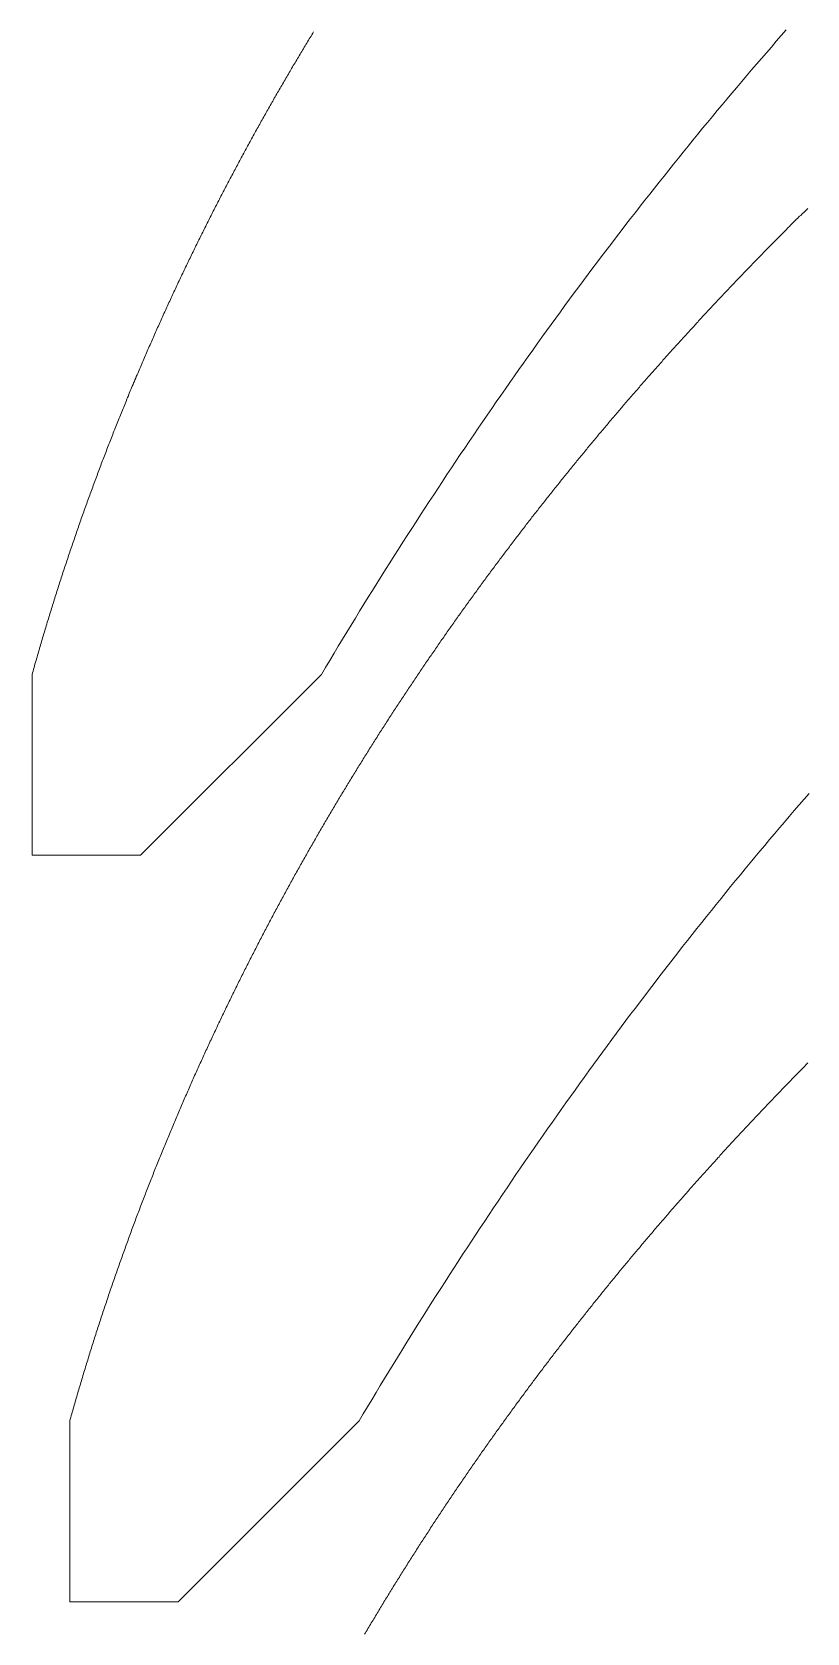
# Model space of a CAD drawing. Header units: millimetres. Extents: x 1128 to 1232, y 1235 to 1365.
# Drawn here: x 1128.25 to 1149.68, y 1277.45 to 1321.74 of the extents above; entities that cross this region are included whole.
import ezdxf

# ---------------------------------------------------------------- set-up
doc = ezdxf.new("R2010")
doc.units = ezdxf.units.MM

msp = doc.modelspace()

# ---------------------------------------------------------------- linework, layer by layer
at = {"color": 7, "linetype": 'Continuous', "lineweight": 15}
for points in [[(1136.036, 1321.742), (1136.013, 1321.704), (1135.989, 1321.665), (1135.966, 1321.627), (1135.942, 1321.588), (1135.919, 1321.55), (1135.896, 1321.511), (1135.872, 1321.472), (1135.849, 1321.434), (1135.826, 1321.395), (1135.802, 1321.356), (1135.779, 1321.318), (1135.756, 1321.279), (1135.732, 1321.24), (1135.709, 1321.201), (1135.686, 1321.162), (1135.663, 1321.124), (1135.639, 1321.085), (1135.616, 1321.046), (1135.593, 1321.007), (1135.57, 1320.968), (1135.547, 1320.929), (1135.524, 1320.89), (1135.5, 1320.851), (1135.477, 1320.812), (1135.454, 1320.773), (1135.431, 1320.734), (1135.408, 1320.695), (1135.385, 1320.656), (1135.362, 1320.616), (1135.339, 1320.577), (1135.316, 1320.538), (1135.293, 1320.499), (1135.27, 1320.459), (1135.248, 1320.42), (1135.225, 1320.381), (1135.202, 1320.342), (1135.179, 1320.302), (1135.156, 1320.263), (1135.133, 1320.223), (1135.11, 1320.184), (1135.088, 1320.145), (1135.065, 1320.105), (1135.042, 1320.066), (1135.019, 1320.026), (1134.997, 1319.986), (1134.974, 1319.947), (1134.951, 1319.907), (1134.929, 1319.868), (1134.906, 1319.828), (1134.884, 1319.788), (1134.861, 1319.749), (1134.838, 1319.709), (1134.816, 1319.669), (1134.793, 1319.629), (1134.771, 1319.59), (1134.748, 1319.55), (1134.726, 1319.51), (1134.703, 1319.47), (1134.681, 1319.43), (1134.659, 1319.39), (1134.636, 1319.35), (1134.614, 1319.311), (1134.591, 1319.271), (1134.569, 1319.231), (1134.547, 1319.191), (1134.524, 1319.15), (1134.502, 1319.11), (1134.48, 1319.07), (1134.458, 1319.03), (1134.435, 1318.99), (1134.413, 1318.95), (1134.391, 1318.91), (1134.369, 1318.869), (1134.347, 1318.829), (1134.325, 1318.789), (1134.302, 1318.749), (1134.28, 1318.708), (1134.258, 1318.668), (1134.236, 1318.628), (1134.214, 1318.587), (1134.192, 1318.547), (1134.17, 1318.506), (1134.148, 1318.466), (1134.126, 1318.425), (1134.104, 1318.385), (1134.082, 1318.344), (1134.061, 1318.304), (1134.039, 1318.263), (1134.017, 1318.223), (1133.995, 1318.182), (1133.973, 1318.141), (1133.951, 1318.101), (1133.93, 1318.06), (1133.908, 1318.019), (1133.886, 1317.978), (1133.865, 1317.938), (1133.843, 1317.897), (1133.821, 1317.856), (1133.8, 1317.815), (1133.778, 1317.774), (1133.756, 1317.733), (1133.735, 1317.692), (1133.713, 1317.652), (1133.692, 1317.611), (1133.67, 1317.57), (1133.649, 1317.529), (1133.627, 1317.487), (1133.606, 1317.446), (1133.584, 1317.405), (1133.563, 1317.364), (1133.541, 1317.323), (1133.52, 1317.282), (1133.499, 1317.241), (1133.477, 1317.199), (1133.456, 1317.158), (1133.435, 1317.117), (1133.414, 1317.076), (1133.392, 1317.034), (1133.371, 1316.993), (1133.35, 1316.952), (1133.329, 1316.91), (1133.308, 1316.869), (1133.286, 1316.827), (1133.265, 1316.786), (1133.244, 1316.745), (1133.223, 1316.703), (1133.202, 1316.661), (1133.181, 1316.62), (1133.16, 1316.578), (1133.139, 1316.537), (1133.118, 1316.495), (1133.097, 1316.453), (1133.076, 1316.412), (1133.055, 1316.37), (1133.034, 1316.328), (1133.014, 1316.287), (1132.993, 1316.245), (1132.972, 1316.203), (1132.951, 1316.161), (1132.93, 1316.119), (1132.91, 1316.077), (1132.889, 1316.036), (1132.868, 1315.994), (1132.847, 1315.952), (1132.827, 1315.91), (1132.806, 1315.868), (1132.785, 1315.826), (1132.765, 1315.784), (1132.744, 1315.742), (1132.724, 1315.7), (1132.703, 1315.657), (1132.683, 1315.615), (1132.662, 1315.573), (1132.642, 1315.531), (1132.621, 1315.489), (1132.601, 1315.446), (1132.581, 1315.404), (1132.56, 1315.362), (1132.54, 1315.32), (1132.52, 1315.277), (1132.499, 1315.235), (1132.479, 1315.193), (1132.459, 1315.15), (1132.438, 1315.108), (1132.418, 1315.065), (1132.398, 1315.023), (1132.378, 1314.98), (1132.358, 1314.938), (1132.338, 1314.895), (1132.318, 1314.853), (1132.297, 1314.81), (1132.277, 1314.767), (1132.257, 1314.725), (1132.237, 1314.682), (1132.217, 1314.639), (1132.197, 1314.597), (1132.177, 1314.554), (1132.158, 1314.511), (1132.138, 1314.468), (1132.118, 1314.425), (1132.098, 1314.383), (1132.078, 1314.34), (1132.058, 1314.297), (1132.039, 1314.254), (1132.019, 1314.211), (1131.999, 1314.168), (1131.979, 1314.125), (1131.96, 1314.082), (1131.94, 1314.039), (1131.92, 1313.996), (1131.901, 1313.953), (1131.881, 1313.91), (1131.862, 1313.866), (1131.842, 1313.823), (1131.823, 1313.78), (1131.803, 1313.737), (1131.784, 1313.694), (1131.764, 1313.65), (1131.745, 1313.607), (1131.725, 1313.564), (1131.706, 1313.52), (1131.687, 1313.477), (1131.667, 1313.434), (1131.648, 1313.39), (1131.629, 1313.347), (1131.61, 1313.303), (1131.59, 1313.26), (1131.571, 1313.216), (1131.552, 1313.173), (1131.533, 1313.129), (1131.514, 1313.086), (1131.495, 1313.042), (1131.476, 1312.998), (1131.456, 1312.955), (1131.437, 1312.911), (1131.418, 1312.867), (1131.399, 1312.824), (1131.38, 1312.78), (1131.362, 1312.736), (1131.343, 1312.692), (1131.324, 1312.648), (1131.305, 1312.605), (1131.286, 1312.561), (1131.267, 1312.517), (1131.249, 1312.473), (1131.23, 1312.429), (1131.211, 1312.385), (1131.192, 1312.341), (1131.174, 1312.297), (1131.155, 1312.253), (1131.136, 1312.209), (1131.118, 1312.165), (1131.099, 1312.121), (1131.081, 1312.076), (1131.062, 1312.032), (1131.044, 1311.988), (1131.025, 1311.944), (1131.007, 1311.9), (1130.988, 1311.855), (1130.97, 1311.811), (1130.951, 1311.767), (1130.933, 1311.722), (1130.915, 1311.678), (1130.896, 1311.634), (1130.878, 1311.589), (1130.86, 1311.545), (1130.842, 1311.5), (1130.823, 1311.456), (1130.805, 1311.411), (1130.787, 1311.367), (1130.769, 1311.322), (1130.751, 1311.277), (1130.733, 1311.233), (1130.715, 1311.188), (1130.697, 1311.144), (1130.679, 1311.099), (1130.661, 1311.054), (1130.643, 1311.009), (1130.625, 1310.965), (1130.607, 1310.92), (1130.589, 1310.875), (1130.571, 1310.83), (1130.554, 1310.785), (1130.536, 1310.74), (1130.518, 1310.695), (1130.5, 1310.65), (1130.483, 1310.606), (1130.465, 1310.561), (1130.447, 1310.516), (1130.43, 1310.47), (1130.412, 1310.425), (1130.394, 1310.38), (1130.377, 1310.335), (1130.359, 1310.29), (1130.342, 1310.245), (1130.324, 1310.2), (1130.307, 1310.154), (1130.29, 1310.109), (1130.272, 1310.064), (1130.255, 1310.019), (1130.237, 1309.973), (1130.22, 1309.928), (1130.203, 1309.883), (1130.186, 1309.837), (1130.168, 1309.792), (1130.151, 1309.746), (1130.134, 1309.701), (1130.117, 1309.655), (1130.1, 1309.61), (1130.083, 1309.564), (1130.066, 1309.519), (1130.049, 1309.473), (1130.032, 1309.428), (1130.015, 1309.382), (1129.998, 1309.336), (1129.981, 1309.291), (1129.964, 1309.245), (1129.947, 1309.199), (1129.93, 1309.153), (1129.913, 1309.108), (1129.896, 1309.062), (1129.88, 1309.016), (1129.863, 1308.97), (1129.846, 1308.924), (1129.83, 1308.878), (1129.813, 1308.832), (1129.796, 1308.786), (1129.78, 1308.74), (1129.763, 1308.694), (1129.747, 1308.648), (1129.73, 1308.602), (1129.714, 1308.556), (1129.697, 1308.51), (1129.681, 1308.464), (1129.664, 1308.418), (1129.648, 1308.372), (1129.632, 1308.326), (1129.615, 1308.279), (1129.599, 1308.233), (1129.583, 1308.187), (1129.566, 1308.14), (1129.55, 1308.094), (1129.534, 1308.048), (1129.518, 1308.001), (1129.502, 1307.955), (1129.486, 1307.908), (1129.47, 1307.862), (1129.454, 1307.816), (1129.438, 1307.769), (1129.422, 1307.723), (1129.406, 1307.676), (1129.39, 1307.629), (1129.374, 1307.583), (1129.358, 1307.536), (1129.342, 1307.489), (1129.326, 1307.443), (1129.311, 1307.396), (1129.295, 1307.349), (1129.279, 1307.303), (1129.263, 1307.256), (1129.248, 1307.209), (1129.232, 1307.162), (1129.217, 1307.115), (1129.201, 1307.068), (1129.185, 1307.022), (1129.17, 1306.975), (1129.154, 1306.928), (1129.139, 1306.881), (1129.124, 1306.834), (1129.108, 1306.787), (1129.093, 1306.74), (1129.077, 1306.692), (1129.062, 1306.645), (1129.047, 1306.598), (1129.032, 1306.551), (1129.016, 1306.504), (1129.001, 1306.457), (1128.986, 1306.409), (1128.971, 1306.362), (1128.956, 1306.315), (1128.941, 1306.268), (1128.926, 1306.22), (1128.911, 1306.173), (1128.896, 1306.125), (1128.881, 1306.078), (1128.866, 1306.031), (1128.851, 1305.983), (1128.836, 1305.936), (1128.821, 1305.888), (1128.806, 1305.841), (1128.791, 1305.793), (1128.777, 1305.746), (1128.762, 1305.698), (1128.747, 1305.65), (1128.733, 1305.603), (1128.718, 1305.555), (1128.703, 1305.507), (1128.689, 1305.459), (1128.674, 1305.412), (1128.66, 1305.364), (1128.645, 1305.316), (1128.631, 1305.268), (1128.616, 1305.22), (1128.602, 1305.173), (1128.588, 1305.125), (1128.573, 1305.077), (1128.559, 1305.029), (1128.545, 1304.981), (1128.531, 1304.933), (1128.516, 1304.885), (1128.502, 1304.837), (1128.488, 1304.789), (1128.474, 1304.74), (1128.46, 1304.692), (1128.446, 1304.644), (1128.432, 1304.596), (1128.418, 1304.548), (1128.404, 1304.5), (1128.39, 1304.451), (1128.376, 1304.403), (1128.362, 1304.355), (1128.348, 1304.306), (1128.334, 1304.258), (1128.321, 1304.21), (1128.307, 1304.161), (1128.293, 1304.113), (1128.28, 1304.064), (1128.266, 1304.016), (1128.252, 1303.967), (1128.252, 1298.967), (1131.252, 1298.967), (1136.252, 1303.967), (1136.369, 1304.163), (1136.486, 1304.359), (1136.603, 1304.555), (1136.721, 1304.75), (1136.838, 1304.944), (1136.956, 1305.138), (1137.074, 1305.332), (1137.193, 1305.526), (1137.311, 1305.719), (1137.43, 1305.911), (1137.549, 1306.103), (1137.668, 1306.295), (1137.787, 1306.487), (1137.907, 1306.678), (1138.027, 1306.868), (1138.147, 1307.059), (1138.267, 1307.249), (1138.387, 1307.438), (1138.508, 1307.627), (1138.629, 1307.816), (1138.75, 1308.004), (1138.871, 1308.192), (1138.992, 1308.38), (1139.114, 1308.567), (1139.236, 1308.754), (1139.358, 1308.94), (1139.48, 1309.126), (1139.602, 1309.311), (1139.725, 1309.497), (1139.848, 1309.681), (1139.971, 1309.866), (1140.094, 1310.05), (1140.218, 1310.233), (1140.342, 1310.417), (1140.466, 1310.599), (1140.59, 1310.782), (1140.714, 1310.964), (1140.839, 1311.146), (1140.963, 1311.327), (1141.088, 1311.508), (1141.214, 1311.688), (1141.339, 1311.868), (1141.465, 1312.048), (1141.59, 1312.227), (1141.716, 1312.406), (1141.843, 1312.584), (1141.969, 1312.763), (1142.096, 1312.94), (1142.222, 1313.118), (1142.35, 1313.295), (1142.477, 1313.471), (1142.604, 1313.647), (1142.732, 1313.823), (1142.86, 1313.998), (1142.988, 1314.173), (1143.116, 1314.348), (1143.245, 1314.522), (1143.374, 1314.696), (1143.502, 1314.869), (1143.632, 1315.042), (1143.761, 1315.215), (1143.891, 1315.387), (1144.02, 1315.559), (1144.15, 1315.73), (1144.281, 1315.901), (1144.411, 1316.072), (1144.542, 1316.242), (1144.672, 1316.412), (1144.803, 1316.582), (1144.935, 1316.751), (1145.066, 1316.919), (1145.198, 1317.088), (1145.33, 1317.255), (1145.462, 1317.423), (1145.594, 1317.59), (1145.726, 1317.757), (1145.859, 1317.923), (1145.992, 1318.089), (1146.125, 1318.255), (1146.258, 1318.42), (1146.392, 1318.585), (1146.526, 1318.749), (1146.66, 1318.913), (1146.794, 1319.076), (1146.928, 1319.24), (1147.063, 1319.402), (1147.198, 1319.565), (1147.333, 1319.727), (1147.468, 1319.888), (1147.603, 1320.05), (1147.739, 1320.21), (1147.875, 1320.371), (1148.011, 1320.531), (1148.147, 1320.691), (1148.283, 1320.85), (1148.42, 1321.009), (1148.557, 1321.167), (1148.694, 1321.325), (1148.831, 1321.483), (1148.969, 1321.64), (1149.107, 1321.797)], [(1149.699, 1316.861), (1149.671, 1316.834), (1149.644, 1316.806), (1149.616, 1316.779), (1149.588, 1316.751), (1149.56, 1316.724), (1149.533, 1316.697), (1149.505, 1316.669), (1149.477, 1316.642), (1149.449, 1316.614), (1149.422, 1316.587), (1149.394, 1316.559), (1149.366, 1316.531), (1149.338, 1316.504), (1149.311, 1316.476), (1149.283, 1316.449), (1149.255, 1316.421), (1149.227, 1316.393), (1149.2, 1316.365), (1149.172, 1316.338), (1149.144, 1316.31), (1149.116, 1316.282), (1149.089, 1316.254), (1149.061, 1316.226), (1149.033, 1316.199), (1149.005, 1316.171), (1148.978, 1316.143), (1148.95, 1316.115), (1148.922, 1316.087), (1148.895, 1316.059), (1148.867, 1316.031), (1148.839, 1316.003), (1148.811, 1315.975), (1148.784, 1315.947), (1148.756, 1315.919), (1148.728, 1315.891), (1148.701, 1315.863), (1148.673, 1315.834), (1148.645, 1315.806), (1148.617, 1315.778), (1148.59, 1315.75), (1148.562, 1315.722), (1148.534, 1315.693), (1148.507, 1315.665), (1148.479, 1315.637), (1148.451, 1315.608), (1148.423, 1315.58), (1148.396, 1315.552), (1148.368, 1315.523), (1148.34, 1315.495), (1148.313, 1315.466), (1148.285, 1315.438), (1148.257, 1315.409), (1148.23, 1315.381), (1148.202, 1315.352), (1148.174, 1315.324), (1148.147, 1315.295), (1148.119, 1315.267), (1148.091, 1315.238), (1148.064, 1315.209), (1148.036, 1315.181), (1148.008, 1315.152), (1147.981, 1315.123), (1147.953, 1315.094), (1147.925, 1315.066), (1147.898, 1315.037), (1147.87, 1315.008), (1147.842, 1314.979), (1147.815, 1314.95), (1147.787, 1314.922), (1147.759, 1314.893), (1147.732, 1314.864), (1147.704, 1314.835), (1147.677, 1314.806), (1147.649, 1314.777), (1147.621, 1314.748), (1147.594, 1314.719), (1147.566, 1314.69), (1147.539, 1314.661), (1147.511, 1314.631), (1147.483, 1314.602), (1147.456, 1314.573), (1147.428, 1314.544), (1147.401, 1314.515), (1147.373, 1314.486), (1147.345, 1314.456), (1147.318, 1314.427), (1147.29, 1314.398), (1147.263, 1314.369), (1147.235, 1314.339), (1147.207, 1314.31), (1147.18, 1314.28), (1147.152, 1314.251), (1147.125, 1314.222), (1147.097, 1314.192), (1147.07, 1314.163), (1147.042, 1314.133), (1147.015, 1314.104), (1146.987, 1314.074), (1146.96, 1314.045), (1146.932, 1314.015), (1146.905, 1313.985), (1146.877, 1313.956), (1146.849, 1313.926), (1146.822, 1313.896), (1146.794, 1313.867), (1146.767, 1313.837), (1146.739, 1313.807), (1146.712, 1313.778), (1146.684, 1313.748), (1146.657, 1313.718), (1146.629, 1313.688), (1146.602, 1313.658), (1146.575, 1313.628), (1146.547, 1313.598), (1146.52, 1313.569), (1146.492, 1313.539), (1146.465, 1313.509), (1146.437, 1313.479), (1146.41, 1313.449), (1146.382, 1313.419), (1146.355, 1313.388), (1146.327, 1313.358), (1146.3, 1313.328), (1146.273, 1313.298), (1146.245, 1313.268), (1146.218, 1313.238), (1146.19, 1313.208), (1146.163, 1313.177), (1146.136, 1313.147), (1146.108, 1313.117), (1146.081, 1313.087), (1146.053, 1313.056), (1146.026, 1313.026), (1145.999, 1312.996), (1145.971, 1312.965), (1145.944, 1312.935), (1145.917, 1312.904), (1145.889, 1312.874), (1145.862, 1312.843), (1145.835, 1312.813), (1145.807, 1312.782), (1145.78, 1312.752), (1145.753, 1312.721), (1145.725, 1312.691), (1145.698, 1312.66), (1145.671, 1312.629), (1145.643, 1312.599), (1145.616, 1312.568), (1145.589, 1312.537), (1145.561, 1312.507), (1145.534, 1312.476), (1145.507, 1312.445), (1145.48, 1312.414), (1145.452, 1312.384), (1145.425, 1312.353), (1145.398, 1312.322), (1145.371, 1312.291), (1145.343, 1312.26), (1145.316, 1312.229), (1145.289, 1312.198), (1145.262, 1312.167), (1145.235, 1312.136), (1145.207, 1312.105), (1145.18, 1312.074), (1145.153, 1312.043), (1145.126, 1312.012), (1145.099, 1311.981), (1145.071, 1311.95), (1145.044, 1311.919), (1145.017, 1311.887), (1144.99, 1311.856), (1144.963, 1311.825), (1144.936, 1311.794), (1144.908, 1311.762), (1144.881, 1311.731), (1144.854, 1311.7), (1144.827, 1311.668), (1144.8, 1311.637), (1144.773, 1311.606), (1144.746, 1311.574), (1144.719, 1311.543), (1144.692, 1311.511), (1144.665, 1311.48), (1144.638, 1311.448), (1144.61, 1311.417), (1144.583, 1311.385), (1144.556, 1311.354), (1144.529, 1311.322), (1144.502, 1311.29), (1144.475, 1311.259), (1144.448, 1311.227), (1144.421, 1311.195), (1144.394, 1311.164), (1144.367, 1311.132), (1144.34, 1311.1), (1144.313, 1311.068), (1144.286, 1311.037), (1144.259, 1311.005), (1144.232, 1310.973), (1144.205, 1310.941), (1144.178, 1310.909), (1144.152, 1310.877), (1144.125, 1310.845), (1144.098, 1310.813), (1144.071, 1310.781), (1144.044, 1310.749), (1144.017, 1310.717), (1143.99, 1310.685), (1143.963, 1310.653), (1143.936, 1310.621), (1143.909, 1310.589), (1143.883, 1310.557), (1143.856, 1310.525), (1143.829, 1310.492), (1143.802, 1310.46), (1143.775, 1310.428), (1143.748, 1310.396), (1143.722, 1310.363), (1143.695, 1310.331), (1143.668, 1310.299), (1143.641, 1310.266), (1143.614, 1310.234), (1143.588, 1310.201), (1143.561, 1310.169), (1143.534, 1310.137), (1143.507, 1310.104), (1143.481, 1310.072), (1143.454, 1310.039), (1143.427, 1310.007), (1143.4, 1309.974), (1143.374, 1309.941), (1143.347, 1309.909), (1143.32, 1309.876), (1143.294, 1309.843), (1143.267, 1309.811), (1143.24, 1309.778), (1143.214, 1309.745), (1143.187, 1309.713), (1143.16, 1309.68), (1143.134, 1309.647), (1143.107, 1309.614), (1143.081, 1309.581), (1143.054, 1309.548), (1143.027, 1309.516), (1143.001, 1309.483), (1142.974, 1309.45), (1142.948, 1309.417), (1142.921, 1309.384), (1142.895, 1309.351), (1142.868, 1309.318), (1142.842, 1309.285), (1142.815, 1309.251), (1142.788, 1309.218), (1142.762, 1309.185), (1142.735, 1309.152), (1142.709, 1309.119), (1142.683, 1309.086), (1142.656, 1309.053), (1142.63, 1309.019), (1142.603, 1308.986), (1142.577, 1308.953), (1142.55, 1308.919), (1142.524, 1308.886), (1142.498, 1308.853), (1142.471, 1308.819), (1142.445, 1308.786), (1142.418, 1308.752), (1142.392, 1308.719), (1142.366, 1308.686), (1142.339, 1308.652), (1142.313, 1308.618), (1142.287, 1308.585), (1142.26, 1308.551), (1142.234, 1308.518), (1142.208, 1308.484), (1142.181, 1308.451), (1142.155, 1308.417), (1142.129, 1308.383), (1142.103, 1308.349), (1142.076, 1308.316), (1142.05, 1308.282), (1142.024, 1308.248), (1141.998, 1308.214), (1141.972, 1308.181), (1141.945, 1308.147), (1141.919, 1308.113), (1141.893, 1308.079), (1141.867, 1308.045), (1141.841, 1308.011), (1141.815, 1307.977), (1141.788, 1307.943), (1141.762, 1307.909), (1141.736, 1307.875), (1141.71, 1307.841), (1141.684, 1307.807), (1141.658, 1307.773), (1141.632, 1307.739), (1141.606, 1307.704), (1141.58, 1307.67), (1141.554, 1307.636), (1141.528, 1307.602), (1141.502, 1307.568), (1141.476, 1307.533), (1141.45, 1307.499), (1141.424, 1307.465), (1141.398, 1307.43), (1141.372, 1307.396), (1141.346, 1307.362), (1141.32, 1307.327), (1141.294, 1307.293), (1141.268, 1307.258), (1141.242, 1307.224), (1141.216, 1307.189), (1141.19, 1307.155), (1141.165, 1307.12), (1141.139, 1307.086), (1141.113, 1307.051), (1141.087, 1307.016), (1141.061, 1306.982), (1141.035, 1306.947), (1141.01, 1306.912), (1140.984, 1306.878), (1140.958, 1306.843), (1140.932, 1306.808), (1140.907, 1306.773), (1140.881, 1306.739), (1140.855, 1306.704), (1140.829, 1306.669), (1140.804, 1306.634), (1140.778, 1306.599), (1140.752, 1306.564), (1140.727, 1306.529), (1140.701, 1306.494), (1140.675, 1306.459), (1140.65, 1306.424), (1140.624, 1306.389), (1140.599, 1306.354), (1140.573, 1306.319), (1140.547, 1306.284), (1140.522, 1306.249), (1140.496, 1306.214), (1140.471, 1306.178), (1140.445, 1306.143), (1140.42, 1306.108), (1140.394, 1306.073), (1140.369, 1306.037), (1140.343, 1306.002), (1140.318, 1305.967), (1140.292, 1305.931), (1140.267, 1305.896), (1140.241, 1305.861), (1140.216, 1305.825), (1140.191, 1305.79), (1140.165, 1305.754), (1140.14, 1305.719), (1140.114, 1305.683), (1140.089, 1305.648), (1140.064, 1305.612), (1140.038, 1305.577), (1140.013, 1305.541), (1139.988, 1305.505), (1139.962, 1305.47), (1139.937, 1305.434), (1139.912, 1305.398), (1139.887, 1305.363), (1139.861, 1305.327), (1139.836, 1305.291), (1139.811, 1305.255), (1139.786, 1305.219), (1139.761, 1305.184), (1139.735, 1305.148), (1139.71, 1305.112), (1139.685, 1305.076), (1139.66, 1305.04), (1139.635, 1305.004), (1139.61, 1304.968), (1139.585, 1304.932), (1139.56, 1304.896), (1139.535, 1304.86), (1139.51, 1304.824), (1139.485, 1304.788), (1139.459, 1304.751), (1139.434, 1304.715), (1139.409, 1304.679), (1139.385, 1304.643), (1139.36, 1304.607), (1139.335, 1304.57), (1139.31, 1304.534), (1139.285, 1304.498), (1139.26, 1304.462), (1139.235, 1304.425), (1139.21, 1304.389), (1139.185, 1304.352), (1139.16, 1304.316), (1139.135, 1304.28), (1139.111, 1304.243), (1139.086, 1304.207), (1139.061, 1304.17), (1139.036, 1304.134), (1139.012, 1304.097), (1138.987, 1304.06), (1138.962, 1304.024), (1138.937, 1303.987), (1138.913, 1303.951), (1138.888, 1303.914), (1138.863, 1303.877), (1138.839, 1303.84), (1138.814, 1303.804), (1138.789, 1303.767), (1138.765, 1303.73), (1138.74, 1303.693), (1138.715, 1303.657), (1138.691, 1303.62), (1138.666, 1303.583), (1138.642, 1303.546), (1138.617, 1303.509), (1138.593, 1303.472), (1138.568, 1303.435), (1138.544, 1303.398), (1138.519, 1303.361), (1138.495, 1303.324), (1138.47, 1303.287), (1138.446, 1303.25), (1138.421, 1303.213), (1138.397, 1303.175), (1138.373, 1303.138), (1138.348, 1303.101), (1138.324, 1303.064), (1138.3, 1303.027), (1138.275, 1302.989), (1138.251, 1302.952), (1138.227, 1302.915), (1138.202, 1302.877), (1138.178, 1302.84), (1138.154, 1302.803), (1138.13, 1302.765), (1138.106, 1302.728), (1138.081, 1302.69), (1138.057, 1302.653), (1138.033, 1302.615), (1138.009, 1302.578), (1137.985, 1302.54), (1137.961, 1302.503), (1137.936, 1302.465), (1137.912, 1302.427), (1137.888, 1302.39), (1137.864, 1302.352), (1137.84, 1302.314), (1137.816, 1302.277), (1137.792, 1302.239), (1137.768, 1302.201), (1137.744, 1302.163), (1137.72, 1302.125), (1137.696, 1302.088), (1137.672, 1302.05), (1137.649, 1302.012), (1137.625, 1301.974), (1137.601, 1301.936), (1137.577, 1301.898), (1137.553, 1301.86), (1137.529, 1301.822), (1137.505, 1301.784), (1137.482, 1301.746), (1137.458, 1301.708), (1137.434, 1301.67), (1137.41, 1301.632), (1137.387, 1301.593), (1137.363, 1301.555), (1137.339, 1301.517), (1137.316, 1301.479), (1137.292, 1301.441), (1137.268, 1301.402), (1137.245, 1301.364), (1137.221, 1301.326), (1137.197, 1301.287), (1137.174, 1301.249), (1137.15, 1301.211), (1137.127, 1301.172), (1137.103, 1301.134), (1137.08, 1301.095), (1137.056, 1301.057), (1137.033, 1301.018), (1137.009, 1300.98), (1136.986, 1300.941), (1136.962, 1300.903), (1136.939, 1300.864), (1136.916, 1300.825), (1136.892, 1300.787), (1136.869, 1300.748), (1136.846, 1300.709), (1136.822, 1300.671), (1136.799, 1300.632), (1136.776, 1300.593), (1136.752, 1300.554), (1136.729, 1300.515), (1136.706, 1300.477), (1136.683, 1300.438), (1136.66, 1300.399), (1136.636, 1300.36), (1136.613, 1300.321), (1136.59, 1300.282), (1136.567, 1300.243), (1136.544, 1300.204), (1136.521, 1300.165), (1136.498, 1300.126), (1136.475, 1300.087), (1136.452, 1300.048), (1136.429, 1300.009), (1136.406, 1299.969), (1136.383, 1299.93), (1136.36, 1299.891), (1136.337, 1299.852), (1136.314, 1299.812), (1136.291, 1299.773), (1136.268, 1299.734), (1136.245, 1299.695), (1136.222, 1299.655), (1136.199, 1299.616), (1136.177, 1299.576), (1136.154, 1299.537), (1136.131, 1299.498), (1136.108, 1299.458), (1136.086, 1299.419), (1136.063, 1299.379), (1136.04, 1299.34), (1136.017, 1299.3), (1135.995, 1299.26), (1135.972, 1299.221), (1135.949, 1299.181), (1135.927, 1299.141), (1135.904, 1299.102), (1135.882, 1299.062), (1135.859, 1299.022), (1135.837, 1298.983), (1135.814, 1298.943), (1135.792, 1298.903), (1135.769, 1298.863), (1135.747, 1298.823), (1135.724, 1298.783), (1135.702, 1298.743), (1135.679, 1298.704), (1135.657, 1298.664), (1135.635, 1298.624), (1135.612, 1298.584), (1135.59, 1298.544), (1135.568, 1298.503), (1135.545, 1298.463), (1135.523, 1298.423), (1135.501, 1298.383), (1135.479, 1298.343), (1135.457, 1298.303), (1135.434, 1298.263), (1135.412, 1298.222), (1135.39, 1298.182), (1135.368, 1298.142), (1135.346, 1298.102), (1135.324, 1298.061), (1135.302, 1298.021), (1135.28, 1297.981), (1135.258, 1297.94), (1135.236, 1297.9), (1135.214, 1297.859), (1135.192, 1297.819), (1135.17, 1297.778), (1135.148, 1297.738), (1135.126, 1297.697), (1135.104, 1297.657), (1135.082, 1297.616), (1135.06, 1297.576), (1135.038, 1297.535), (1135.017, 1297.494), (1134.995, 1297.454), (1134.973, 1297.413), (1134.951, 1297.372), (1134.93, 1297.331), (1134.908, 1297.291), (1134.886, 1297.25), (1134.865, 1297.209), (1134.843, 1297.168), (1134.821, 1297.127), (1134.8, 1297.086), (1134.778, 1297.046), (1134.757, 1297.005), (1134.735, 1296.964), (1134.713, 1296.923), (1134.692, 1296.882), (1134.67, 1296.841), (1134.649, 1296.799), (1134.628, 1296.758), (1134.606, 1296.717), (1134.585, 1296.676), (1134.563, 1296.635), (1134.542, 1296.594), (1134.521, 1296.553), (1134.499, 1296.511), (1134.478, 1296.47), (1134.457, 1296.429), (1134.436, 1296.387), (1134.414, 1296.346), (1134.393, 1296.305), (1134.372, 1296.263), (1134.351, 1296.222), (1134.33, 1296.18), (1134.309, 1296.139), (1134.287, 1296.098), (1134.266, 1296.056), (1134.245, 1296.015), (1134.224, 1295.973), (1134.203, 1295.931), (1134.182, 1295.89), (1134.161, 1295.848), (1134.14, 1295.807), (1134.119, 1295.765), (1134.099, 1295.723), (1134.078, 1295.681), (1134.057, 1295.64), (1134.036, 1295.598), (1134.015, 1295.556), (1133.994, 1295.514), (1133.974, 1295.472), (1133.953, 1295.431), (1133.932, 1295.389), (1133.911, 1295.347), (1133.891, 1295.305), (1133.87, 1295.263), (1133.849, 1295.221), (1133.829, 1295.179), (1133.808, 1295.137), (1133.788, 1295.095), (1133.767, 1295.053), (1133.747, 1295.01), (1133.726, 1294.968), (1133.706, 1294.926), (1133.685, 1294.884), (1133.665, 1294.842), (1133.644, 1294.8), (1133.624, 1294.757), (1133.604, 1294.715), (1133.583, 1294.673), (1133.563, 1294.63), (1133.543, 1294.588), (1133.522, 1294.546), (1133.502, 1294.503), (1133.482, 1294.461), (1133.462, 1294.418), (1133.441, 1294.376), (1133.421, 1294.333), (1133.401, 1294.291), (1133.381, 1294.248), (1133.361, 1294.206), (1133.341, 1294.163), (1133.321, 1294.12), (1133.301, 1294.078), (1133.281, 1294.035), (1133.261, 1293.992), (1133.241, 1293.95), (1133.221, 1293.907), (1133.201, 1293.864), (1133.181, 1293.821), (1133.161, 1293.778), (1133.141, 1293.736), (1133.121, 1293.693), (1133.102, 1293.65), (1133.082, 1293.607), (1133.062, 1293.564), (1133.042, 1293.521), (1133.023, 1293.478), (1133.003, 1293.435), (1132.983, 1293.392), (1132.964, 1293.349), (1132.944, 1293.306), (1132.925, 1293.263), (1132.905, 1293.22), (1132.885, 1293.176), (1132.866, 1293.133), (1132.846, 1293.09), (1132.827, 1293.047), (1132.808, 1293.003), (1132.788, 1292.96), (1132.769, 1292.917), (1132.749, 1292.873), (1132.73, 1292.83), (1132.711, 1292.787), (1132.691, 1292.743), (1132.672, 1292.7), (1132.653, 1292.656), (1132.634, 1292.613), (1132.614, 1292.569), (1132.595, 1292.526), (1132.576, 1292.482), (1132.557, 1292.439), (1132.538, 1292.395), (1132.519, 1292.351), (1132.5, 1292.308), (1132.481, 1292.264), (1132.462, 1292.22), (1132.443, 1292.177), (1132.424, 1292.133), (1132.405, 1292.089), (1132.386, 1292.045), (1132.367, 1292.002), (1132.348, 1291.958), (1132.329, 1291.914), (1132.311, 1291.87), (1132.292, 1291.826), (1132.273, 1291.782), (1132.254, 1291.738), (1132.236, 1291.694), (1132.217, 1291.65), (1132.198, 1291.606), (1132.18, 1291.562), (1132.161, 1291.518), (1132.142, 1291.474), (1132.124, 1291.429), (1132.105, 1291.385), (1132.087, 1291.341), (1132.068, 1291.297), (1132.05, 1291.253), (1132.032, 1291.208), (1132.013, 1291.164), (1131.995, 1291.12), (1131.976, 1291.075), (1131.958, 1291.031), (1131.94, 1290.987), (1131.921, 1290.942), (1131.903, 1290.898), (1131.885, 1290.853), (1131.867, 1290.809), (1131.849, 1290.764), (1131.83, 1290.72), (1131.812, 1290.675), (1131.794, 1290.63), (1131.776, 1290.586), (1131.758, 1290.541), (1131.74, 1290.497), (1131.722, 1290.452), (1131.704, 1290.407), (1131.686, 1290.362), (1131.668, 1290.318), (1131.65, 1290.273), (1131.633, 1290.228), (1131.615, 1290.183), (1131.597, 1290.138), (1131.579, 1290.093), (1131.561, 1290.048), (1131.544, 1290.004), (1131.526, 1289.959), (1131.508, 1289.914), (1131.491, 1289.869), (1131.473, 1289.824), (1131.455, 1289.778), (1131.438, 1289.733), (1131.42, 1289.688), (1131.403, 1289.643), (1131.385, 1289.598), (1131.368, 1289.553), (1131.35, 1289.508), (1131.333, 1289.462), (1131.316, 1289.417), (1131.298, 1289.372), (1131.281, 1289.326), (1131.264, 1289.281), (1131.246, 1289.236), (1131.229, 1289.19), (1131.212, 1289.145), (1131.195, 1289.099), (1131.177, 1289.054), (1131.16, 1289.009), (1131.143, 1288.963), (1131.126, 1288.917), (1131.109, 1288.872), (1131.092, 1288.826), (1131.075, 1288.781), (1131.058, 1288.735), (1131.041, 1288.689), (1131.024, 1288.644), (1131.007, 1288.598), (1130.99, 1288.552), (1130.973, 1288.507), (1130.957, 1288.461), (1130.94, 1288.415), (1130.923, 1288.369), (1130.906, 1288.323), (1130.89, 1288.277), (1130.873, 1288.231), (1130.856, 1288.185), (1130.84, 1288.14), (1130.823, 1288.094), (1130.806, 1288.048), (1130.79, 1288.001), (1130.773, 1287.955), (1130.757, 1287.909), (1130.74, 1287.863), (1130.724, 1287.817), (1130.708, 1287.771), (1130.691, 1287.725), (1130.675, 1287.679), (1130.659, 1287.632), (1130.642, 1287.586), (1130.626, 1287.54), (1130.61, 1287.493), (1130.594, 1287.447), (1130.577, 1287.401), (1130.561, 1287.354), (1130.545, 1287.308), (1130.529, 1287.262), (1130.513, 1287.215), (1130.497, 1287.169), (1130.481, 1287.122), (1130.465, 1287.076), (1130.449, 1287.029), (1130.433, 1286.982), (1130.417, 1286.936), (1130.401, 1286.889), (1130.386, 1286.842), (1130.37, 1286.796), (1130.354, 1286.749), (1130.338, 1286.702), (1130.322, 1286.656), (1130.307, 1286.609), (1130.291, 1286.562), (1130.275, 1286.515), (1130.26, 1286.468), (1130.244, 1286.421), (1130.229, 1286.375), (1130.213, 1286.328), (1130.198, 1286.281), (1130.182, 1286.234), (1130.167, 1286.187), (1130.151, 1286.14), (1130.136, 1286.093), (1130.121, 1286.045), (1130.105, 1285.998), (1130.09, 1285.951), (1130.075, 1285.904), (1130.06, 1285.857), (1130.044, 1285.81), (1130.029, 1285.762), (1130.014, 1285.715), (1129.999, 1285.668), (1129.984, 1285.621), (1129.969, 1285.573), (1129.954, 1285.526), (1129.939, 1285.479), (1129.924, 1285.431), (1129.909, 1285.384), (1129.894, 1285.336), (1129.879, 1285.289), (1129.864, 1285.241), (1129.85, 1285.194), (1129.835, 1285.146), (1129.82, 1285.099), (1129.805, 1285.051), (1129.791, 1285.003), (1129.776, 1284.956), (1129.761, 1284.908), (1129.747, 1284.86), (1129.732, 1284.813), (1129.718, 1284.765), (1129.703, 1284.717), (1129.689, 1284.669), (1129.674, 1284.621), (1129.66, 1284.573), (1129.645, 1284.526), (1129.631, 1284.478), (1129.617, 1284.43), (1129.602, 1284.382), (1129.588, 1284.334), (1129.574, 1284.286), (1129.56, 1284.238), (1129.546, 1284.19), (1129.531, 1284.142), (1129.517, 1284.093), (1129.503, 1284.045), (1129.489, 1283.997), (1129.475, 1283.949), (1129.461, 1283.901), (1129.447, 1283.853), (1129.433, 1283.804), (1129.419, 1283.756), (1129.405, 1283.708), (1129.392, 1283.659), (1129.378, 1283.611), (1129.364, 1283.563), (1129.35, 1283.514), (1129.337, 1283.466), (1129.323, 1283.417), (1129.309, 1283.369), (1129.296, 1283.32), (1129.296, 1278.32), (1132.296, 1278.32), (1137.296, 1283.32), (1137.412, 1283.516), (1137.529, 1283.712), (1137.647, 1283.908), (1137.764, 1284.103), (1137.882, 1284.297), (1138, 1284.491), (1138.118, 1284.685), (1138.236, 1284.879), (1138.355, 1285.072), (1138.473, 1285.264), (1138.592, 1285.456), (1138.711, 1285.648), (1138.831, 1285.84), (1138.95, 1286.031), (1139.07, 1286.222), (1139.19, 1286.412), (1139.31, 1286.602), (1139.43, 1286.791), (1139.551, 1286.98), (1139.672, 1287.169), (1139.793, 1287.357), (1139.914, 1287.545), (1140.036, 1287.733), (1140.157, 1287.92), (1140.279, 1288.107), (1140.401, 1288.293), (1140.523, 1288.479), (1140.646, 1288.664), (1140.768, 1288.85), (1140.891, 1289.034), (1141.014, 1289.219), (1141.138, 1289.403), (1141.261, 1289.586), (1141.385, 1289.77), (1141.509, 1289.952), (1141.633, 1290.135), (1141.757, 1290.317), (1141.882, 1290.499), (1142.007, 1290.68), (1142.132, 1290.861), (1142.257, 1291.041), (1142.382, 1291.221), (1142.508, 1291.401), (1142.634, 1291.58), (1142.76, 1291.759), (1142.886, 1291.938), (1143.012, 1292.116), (1143.139, 1292.293), (1143.266, 1292.471), (1143.393, 1292.648), (1143.52, 1292.824), (1143.648, 1293), (1143.775, 1293.176), (1143.903, 1293.351), (1144.031, 1293.526), (1144.16, 1293.701), (1144.288, 1293.875), (1144.417, 1294.049), (1144.546, 1294.222), (1144.675, 1294.395), (1144.804, 1294.568), (1144.934, 1294.74), (1145.064, 1294.912), (1145.194, 1295.083), (1145.324, 1295.254), (1145.454, 1295.425), (1145.585, 1295.595), (1145.716, 1295.765), (1145.847, 1295.935), (1145.978, 1296.104), (1146.109, 1296.272), (1146.241, 1296.441), (1146.373, 1296.609), (1146.505, 1296.776), (1146.637, 1296.943), (1146.77, 1297.11), (1146.902, 1297.276), (1147.035, 1297.442), (1147.168, 1297.608), (1147.302, 1297.773), (1147.435, 1297.938), (1147.569, 1298.102), (1147.703, 1298.266), (1147.837, 1298.429), (1147.972, 1298.593), (1148.106, 1298.755), (1148.241, 1298.918), (1148.376, 1299.08), (1148.511, 1299.241), (1148.647, 1299.403), (1148.782, 1299.564), (1148.918, 1299.724), (1149.054, 1299.884), (1149.19, 1300.044), (1149.327, 1300.203), (1149.463, 1300.362), (1149.6, 1300.52), (1149.737, 1300.678)], [(1149.702, 1293.223), (1149.674, 1293.195), (1149.647, 1293.166), (1149.619, 1293.138), (1149.591, 1293.11), (1149.564, 1293.082), (1149.536, 1293.054), (1149.508, 1293.025), (1149.48, 1292.997), (1149.453, 1292.969), (1149.425, 1292.94), (1149.397, 1292.912), (1149.37, 1292.884), (1149.342, 1292.855), (1149.314, 1292.827), (1149.287, 1292.798), (1149.259, 1292.77), (1149.231, 1292.741), (1149.204, 1292.713), (1149.176, 1292.684), (1149.148, 1292.656), (1149.121, 1292.627), (1149.093, 1292.599), (1149.065, 1292.57), (1149.038, 1292.541), (1149.01, 1292.513), (1148.982, 1292.484), (1148.955, 1292.455), (1148.927, 1292.426), (1148.899, 1292.398), (1148.872, 1292.369), (1148.844, 1292.34), (1148.816, 1292.311), (1148.789, 1292.282), (1148.761, 1292.254), (1148.733, 1292.225), (1148.706, 1292.196), (1148.678, 1292.167), (1148.651, 1292.138), (1148.623, 1292.109), (1148.595, 1292.08), (1148.568, 1292.051), (1148.54, 1292.022), (1148.512, 1291.993), (1148.485, 1291.963), (1148.457, 1291.934), (1148.43, 1291.905), (1148.402, 1291.876), (1148.374, 1291.847), (1148.347, 1291.818), (1148.319, 1291.788), (1148.292, 1291.759), (1148.264, 1291.73), (1148.237, 1291.701), (1148.209, 1291.671), (1148.181, 1291.642), (1148.154, 1291.612), (1148.126, 1291.583), (1148.099, 1291.554), (1148.071, 1291.524), (1148.044, 1291.495), (1148.016, 1291.465), (1147.989, 1291.436), (1147.961, 1291.406), (1147.933, 1291.377), (1147.906, 1291.347), (1147.878, 1291.317), (1147.851, 1291.288), (1147.823, 1291.258), (1147.796, 1291.228), (1147.768, 1291.199), (1147.741, 1291.169), (1147.713, 1291.139), (1147.686, 1291.11), (1147.658, 1291.08), (1147.631, 1291.05), (1147.603, 1291.02), (1147.576, 1290.99), (1147.548, 1290.96), (1147.521, 1290.93), (1147.494, 1290.901), (1147.466, 1290.871), (1147.439, 1290.841), (1147.411, 1290.811), (1147.384, 1290.781), (1147.356, 1290.751), (1147.329, 1290.721), (1147.301, 1290.69), (1147.274, 1290.66), (1147.247, 1290.63), (1147.219, 1290.6), (1147.192, 1290.57), (1147.164, 1290.54), (1147.137, 1290.509), (1147.11, 1290.479), (1147.082, 1290.449), (1147.055, 1290.419), (1147.027, 1290.388), (1147, 1290.358), (1146.973, 1290.328), (1146.945, 1290.297), (1146.918, 1290.267), (1146.891, 1290.236), (1146.863, 1290.206), (1146.836, 1290.175), (1146.808, 1290.145), (1146.781, 1290.114), (1146.754, 1290.084), (1146.727, 1290.053), (1146.699, 1290.023), (1146.672, 1289.992), (1146.645, 1289.962), (1146.617, 1289.931), (1146.59, 1289.9), (1146.563, 1289.869), (1146.535, 1289.839), (1146.508, 1289.808), (1146.481, 1289.777), (1146.454, 1289.746), (1146.426, 1289.716), (1146.399, 1289.685), (1146.372, 1289.654), (1146.345, 1289.623), (1146.317, 1289.592), (1146.29, 1289.561), (1146.263, 1289.53), (1146.236, 1289.499), (1146.208, 1289.468), (1146.181, 1289.437), (1146.154, 1289.406), (1146.127, 1289.375), (1146.1, 1289.344), (1146.072, 1289.313), (1146.045, 1289.282), (1146.018, 1289.251), (1145.991, 1289.219), (1145.964, 1289.188), (1145.937, 1289.157), (1145.91, 1289.126), (1145.882, 1289.094), (1145.855, 1289.063), (1145.828, 1289.032), (1145.801, 1289), (1145.774, 1288.969), (1145.747, 1288.938), (1145.72, 1288.906), (1145.693, 1288.875), (1145.666, 1288.843), (1145.638, 1288.812), (1145.611, 1288.78), (1145.584, 1288.749), (1145.557, 1288.717), (1145.53, 1288.686), (1145.503, 1288.654), (1145.476, 1288.622), (1145.449, 1288.591), (1145.422, 1288.559), (1145.395, 1288.527), (1145.368, 1288.496), (1145.341, 1288.464), (1145.314, 1288.432), (1145.287, 1288.4), (1145.26, 1288.369), (1145.233, 1288.337), (1145.206, 1288.305), (1145.179, 1288.273), (1145.152, 1288.241), (1145.125, 1288.209), (1145.098, 1288.177), (1145.072, 1288.145), (1145.045, 1288.113), (1145.018, 1288.081), (1144.991, 1288.049), (1144.964, 1288.017), (1144.937, 1287.985), (1144.91, 1287.953), (1144.883, 1287.921), (1144.856, 1287.889), (1144.83, 1287.857), (1144.803, 1287.824), (1144.776, 1287.792), (1144.749, 1287.76), (1144.722, 1287.728), (1144.695, 1287.695), (1144.669, 1287.663), (1144.642, 1287.631), (1144.615, 1287.598), (1144.588, 1287.566), (1144.562, 1287.533), (1144.535, 1287.501), (1144.508, 1287.469), (1144.481, 1287.436), (1144.455, 1287.404), (1144.428, 1287.371), (1144.401, 1287.339), (1144.374, 1287.306), (1144.348, 1287.273), (1144.321, 1287.241), (1144.294, 1287.208), (1144.268, 1287.175), (1144.241, 1287.143), (1144.214, 1287.11), (1144.188, 1287.077), (1144.161, 1287.045), (1144.134, 1287.012), (1144.108, 1286.979), (1144.081, 1286.946), (1144.054, 1286.913), (1144.028, 1286.88), (1144.001, 1286.848), (1143.975, 1286.815), (1143.948, 1286.782), (1143.922, 1286.749), (1143.895, 1286.716), (1143.868, 1286.683), (1143.842, 1286.65), (1143.815, 1286.617), (1143.789, 1286.584), (1143.762, 1286.55), (1143.736, 1286.517), (1143.709, 1286.484), (1143.683, 1286.451), (1143.656, 1286.418), (1143.63, 1286.385), (1143.604, 1286.351), (1143.577, 1286.318), (1143.551, 1286.285), (1143.524, 1286.251), (1143.498, 1286.218), (1143.471, 1286.185), (1143.445, 1286.151), (1143.419, 1286.118), (1143.392, 1286.084), (1143.366, 1286.051), (1143.34, 1286.018), (1143.313, 1285.984), (1143.287, 1285.951), (1143.261, 1285.917), (1143.234, 1285.883), (1143.208, 1285.85), (1143.182, 1285.816), (1143.155, 1285.783), (1143.129, 1285.749), (1143.103, 1285.715), (1143.077, 1285.681), (1143.05, 1285.648), (1143.024, 1285.614), (1142.998, 1285.58), (1142.972, 1285.546), (1142.945, 1285.513), (1142.919, 1285.479), (1142.893, 1285.445), (1142.867, 1285.411), (1142.841, 1285.377), (1142.815, 1285.343), (1142.788, 1285.309), (1142.762, 1285.275), (1142.736, 1285.241), (1142.71, 1285.207), (1142.684, 1285.173), (1142.658, 1285.139), (1142.632, 1285.105), (1142.606, 1285.071), (1142.58, 1285.036), (1142.554, 1285.002), (1142.528, 1284.968), (1142.502, 1284.934), (1142.476, 1284.9), (1142.45, 1284.865), (1142.424, 1284.831), (1142.398, 1284.797), (1142.372, 1284.762), (1142.346, 1284.728), (1142.32, 1284.694), (1142.294, 1284.659), (1142.268, 1284.625), (1142.242, 1284.59), (1142.216, 1284.556), (1142.19, 1284.521), (1142.164, 1284.487), (1142.138, 1284.452), (1142.113, 1284.418), (1142.087, 1284.383), (1142.061, 1284.348), (1142.035, 1284.314), (1142.009, 1284.279), (1141.984, 1284.244), (1141.958, 1284.21), (1141.932, 1284.175), (1141.906, 1284.14), (1141.88, 1284.105), (1141.855, 1284.071), (1141.829, 1284.036), (1141.803, 1284.001), (1141.778, 1283.966), (1141.752, 1283.931), (1141.726, 1283.896), (1141.701, 1283.861), (1141.675, 1283.826), (1141.649, 1283.791), (1141.624, 1283.756), (1141.598, 1283.721), (1141.572, 1283.686), (1141.547, 1283.651), (1141.521, 1283.616), (1141.496, 1283.581), (1141.47, 1283.546), (1141.445, 1283.51), (1141.419, 1283.475), (1141.394, 1283.44), (1141.368, 1283.405), (1141.343, 1283.369), (1141.317, 1283.334), (1141.292, 1283.299), (1141.266, 1283.263), (1141.241, 1283.228), (1141.215, 1283.193), (1141.19, 1283.157), (1141.164, 1283.122), (1141.139, 1283.086), (1141.114, 1283.051), (1141.088, 1283.015), (1141.063, 1282.98), (1141.038, 1282.944), (1141.012, 1282.909), (1140.987, 1282.873), (1140.962, 1282.837), (1140.936, 1282.802), (1140.911, 1282.766), (1140.886, 1282.73), (1140.861, 1282.695), (1140.835, 1282.659), (1140.81, 1282.623), (1140.785, 1282.587), (1140.76, 1282.551), (1140.735, 1282.516), (1140.709, 1282.48), (1140.684, 1282.444), (1140.659, 1282.408), (1140.634, 1282.372), (1140.609, 1282.336), (1140.584, 1282.3), (1140.559, 1282.264), (1140.534, 1282.228), (1140.509, 1282.192), (1140.483, 1282.156), (1140.458, 1282.12), (1140.433, 1282.084), (1140.408, 1282.047), (1140.383, 1282.011), (1140.358, 1281.975), (1140.333, 1281.939), (1140.309, 1281.902), (1140.284, 1281.866), (1140.259, 1281.83), (1140.234, 1281.794), (1140.209, 1281.757), (1140.184, 1281.721), (1140.159, 1281.684), (1140.134, 1281.648), (1140.109, 1281.612), (1140.085, 1281.575), (1140.06, 1281.539), (1140.035, 1281.502), (1140.01, 1281.466), (1139.985, 1281.429), (1139.961, 1281.393), (1139.936, 1281.356), (1139.911, 1281.319), (1139.886, 1281.283), (1139.862, 1281.246), (1139.837, 1281.209), (1139.812, 1281.173), (1139.788, 1281.136), (1139.763, 1281.099), (1139.739, 1281.062), (1139.714, 1281.025), (1139.689, 1280.989), (1139.665, 1280.952), (1139.64, 1280.915), (1139.616, 1280.878), (1139.591, 1280.841), (1139.567, 1280.804), (1139.542, 1280.767), (1139.518, 1280.73), (1139.493, 1280.693), (1139.469, 1280.656), (1139.444, 1280.619), (1139.42, 1280.582), (1139.395, 1280.545), (1139.371, 1280.507), (1139.347, 1280.47), (1139.322, 1280.433), (1139.298, 1280.396), (1139.274, 1280.359), (1139.249, 1280.321), (1139.225, 1280.284), (1139.201, 1280.247), (1139.176, 1280.209), (1139.152, 1280.172), (1139.128, 1280.135), (1139.104, 1280.097), (1139.079, 1280.06), (1139.055, 1280.022), (1139.031, 1279.985), (1139.007, 1279.947), (1138.983, 1279.91), (1138.959, 1279.872), (1138.934, 1279.835), (1138.91, 1279.797), (1138.886, 1279.759), (1138.862, 1279.722), (1138.838, 1279.684), (1138.814, 1279.646), (1138.79, 1279.609), (1138.766, 1279.571), (1138.742, 1279.533), (1138.718, 1279.495), (1138.694, 1279.457), (1138.67, 1279.42), (1138.646, 1279.382), (1138.622, 1279.344), (1138.599, 1279.306), (1138.575, 1279.268), (1138.551, 1279.23), (1138.527, 1279.192), (1138.503, 1279.154), (1138.479, 1279.116), (1138.456, 1279.078), (1138.432, 1279.04), (1138.408, 1279.002), (1138.384, 1278.964), (1138.361, 1278.925), (1138.337, 1278.887), (1138.313, 1278.849), (1138.289, 1278.811), (1138.266, 1278.773), (1138.242, 1278.734), (1138.219, 1278.696), (1138.195, 1278.658), (1138.171, 1278.619), (1138.148, 1278.581), (1138.124, 1278.543), (1138.101, 1278.504), (1138.077, 1278.466), (1138.054, 1278.427), (1138.03, 1278.389), (1138.007, 1278.35), (1137.983, 1278.312), (1137.96, 1278.273), (1137.936, 1278.235), (1137.913, 1278.196), (1137.89, 1278.157), (1137.866, 1278.119), (1137.843, 1278.08), (1137.819, 1278.041), (1137.796, 1278.003), (1137.773, 1277.964), (1137.75, 1277.925), (1137.726, 1277.886), (1137.703, 1277.847), (1137.68, 1277.809), (1137.657, 1277.77), (1137.633, 1277.731), (1137.61, 1277.692), (1137.587, 1277.653), (1137.564, 1277.614), (1137.541, 1277.575), (1137.518, 1277.536), (1137.495, 1277.497), (1137.472, 1277.458), (1137.449, 1277.419)]]:
    msp.add_lwpolyline(points, dxfattribs=at)

doc.saveas('drawing.dxf')
